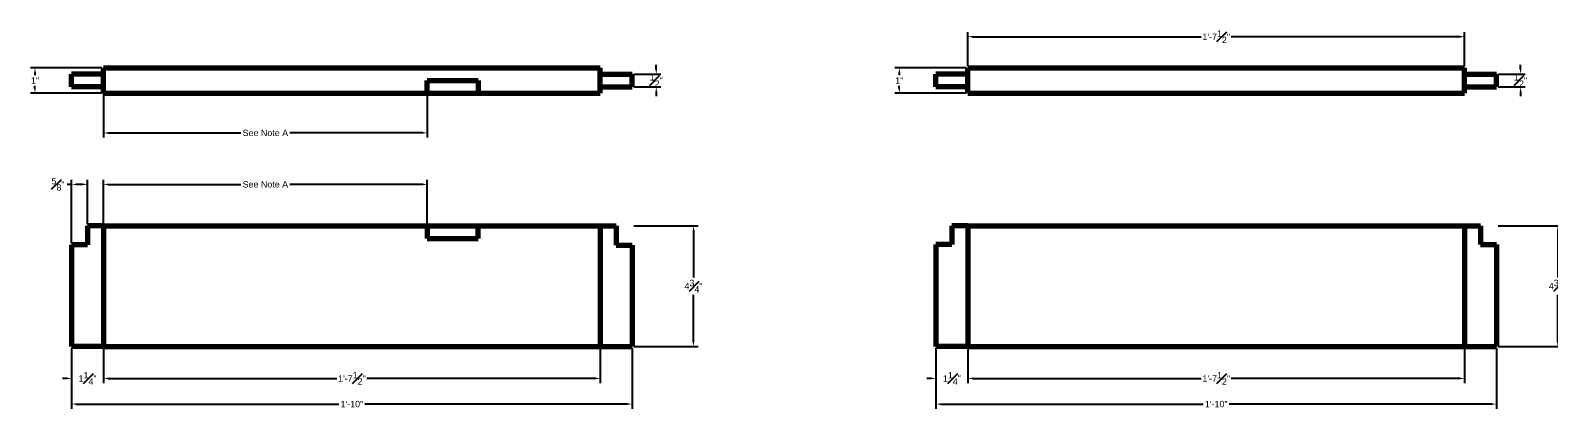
# Model space of a CAD drawing. Header units: inches. Extents: x 13 to 702, y 9 to 351.
# Drawn here: x 227.3 to 286.9, y 268 to 282.8 of the extents above; entities that cross this region are included whole.
import ezdxf

# ---------------------------------------------------------------- set-up
doc = ezdxf.new("R2010")
doc.units = ezdxf.units.IN
doc.header["$MEASUREMENT"] = 0
doc.layers.get('0').update_dxf_attribs({"lineweight": 70, "true_color": 0xc2ced6})
doc.layers.add('Dim', color=5, linetype='Continuous')
doc.styles.get("Standard").update_dxf_attribs({"font": 'Arial.ttf'})
doc.dimstyles.new('AnnotativeNickStandard', dxfattribs={"dimscale": 6, "dimtxt": 0.25, "dimasz": 0.18, "dimexe": 0.18, "dimexo": 0.0625, "dimgap": 0.09, "dimtad": 0, "dimtih": 1, "dimtoh": 1, "dimdec": 4, "dimrnd": 0.03125, "dimzin": 0, "dimdsep": 46, "dimlunit": 4, "dimtxsty": 'Standard', "dimcen": 0.09, "dimaunit": 1, "dimadec": 0, "dimazin": 0, "dimtfac": 1, "dimtdec": 4, "dimtofl": 0, "dimtmove": 0, "dimatfit": 3, "dimfxl": 1, "dimfrac": 1, "dimtolj": 1, "dimtzin": 0, "dimarcsym": 0})

# ---------------------------------------------------------------- blocks, each defined once
blk = doc.blocks.new('*D39')
at = {"layer": 'Defpoints', "color": 0, "transparency": 16777216}
for p in [(284.865, 275.142), (284.865, 270.392), (287.272, 270.392)]:
    blk.add_point(p, dxfattribs=at)
at = {"layer": 'Dim', "color": 0, "lineweight": -2, "transparency": 16777216}
for p, q in [((284.927, 275.142), (287.452, 275.142)), ((287.272, 274.962), (287.272, 273.106)), ((287.272, 270.572), (287.272, 272.428)), ((284.927, 270.392), (287.452, 270.392))]:
    blk.add_line(p, q, dxfattribs=at)
at = {"layer": 'Dim', "color": 0, "transparency": 16777216}
for points in [[(287.242, 274.962), (287.302, 274.962), (287.272, 275.142)], [(287.242, 270.572), (287.302, 270.572), (287.272, 270.392)]]:
    blk.add_solid(points, dxfattribs=at)
at = {"layer": 'Dim', "color": 0, "transparency": 16777216, "insert": (287.272, 272.767), "char_height": 0.25, "attachment_point": 5}
blk.add_mtext('\\A1;4{\\H1.000000x;\\S3#4;}"', dxfattribs=at)
blk = doc.blocks.new('*D40')
at = {"layer": 'Defpoints', "color": 0, "transparency": 16777216}
for p in [(262.865, 270.392), (284.865, 270.392), (284.865, 268.135)]:
    blk.add_point(p, dxfattribs=at)
at = {"layer": 'Dim', "color": 0, "lineweight": -2, "transparency": 16777216}
for p, q in [((262.865, 270.33), (262.865, 267.955)), ((284.865, 270.33), (284.865, 267.955)), ((263.045, 268.135), (273.357, 268.135)), ((284.685, 268.135), (274.372, 268.135))]:
    blk.add_line(p, q, dxfattribs=at)
at = {"layer": 'Dim', "color": 0, "transparency": 16777216}
for points in [[(263.045, 268.165), (263.045, 268.105), (262.865, 268.135)], [(284.685, 268.165), (284.685, 268.105), (284.865, 268.135)]]:
    blk.add_solid(points, dxfattribs=at)
at = {"layer": 'Dim', "color": 0, "transparency": 16777216, "insert": (273.865, 268.135), "char_height": 0.25, "attachment_point": 5}
blk.add_mtext('\\A1;1\'-10"', dxfattribs=at)
blk = doc.blocks.new('*D41')
at = {"layer": 'Defpoints', "color": 0, "transparency": 16777216}
for p in [(262.865, 270.392), (264.115, 270.392), (264.115, 269.143)]:
    blk.add_point(p, dxfattribs=at)
at = {"layer": 'Dim', "color": 0, "lineweight": -2, "transparency": 16777216}
for p, q in [((262.865, 270.33), (262.865, 268.963)), ((264.115, 270.33), (264.115, 268.963)), ((262.685, 269.143), (262.505, 269.143)), ((264.295, 269.143), (264.475, 269.143))]:
    blk.add_line(p, q, dxfattribs=at)
at = {"layer": 'Dim', "color": 0, "transparency": 16777216}
for points in [[(262.685, 269.173), (262.685, 269.113), (262.865, 269.143)], [(264.295, 269.173), (264.295, 269.113), (264.115, 269.143)]]:
    blk.add_solid(points, dxfattribs=at)
at = {"layer": 'Dim', "color": 0, "transparency": 16777216, "insert": (263.49, 269.143), "char_height": 0.25, "attachment_point": 5}
blk.add_mtext('\\A1;1{\\H1.000000x;\\S1#4;}"', dxfattribs=at)
blk = doc.blocks.new('*D42')
at = {"layer": 'Defpoints', "color": 0, "transparency": 16777216}
for p in [(264.115, 281.345), (261.425, 280.345), (264.115, 280.345)]:
    blk.add_point(p, dxfattribs=at)
at = {"layer": 'Dim', "color": 0, "lineweight": -2, "transparency": 16777216}
for p, q in [((264.052, 281.345), (261.245, 281.345)), ((261.425, 281.165), (261.425, 281.06)), ((264.052, 280.345), (261.245, 280.345)), ((261.425, 280.525), (261.425, 280.63))]:
    blk.add_line(p, q, dxfattribs=at)
at = {"layer": 'Dim', "color": 0, "transparency": 16777216}
for points in [[(261.395, 281.165), (261.455, 281.165), (261.425, 281.345)], [(261.395, 280.525), (261.455, 280.525), (261.425, 280.345)]]:
    blk.add_solid(points, dxfattribs=at)
at = {"layer": 'Dim', "color": 0, "transparency": 16777216, "insert": (261.425, 280.845), "char_height": 0.25, "attachment_point": 5}
blk.add_mtext('\\A1;1"', dxfattribs=at)
blk = doc.blocks.new('*D43')
at = {"layer": 'Defpoints', "color": 0, "transparency": 16777216}
for p in [(284.865, 281.095), (284.865, 280.595), (285.809, 280.595)]:
    blk.add_point(p, dxfattribs=at)
at = {"layer": 'Dim', "color": 0, "lineweight": -2, "transparency": 16777216}
for p, q in [((285.809, 281.275), (285.809, 281.455)), ((284.927, 281.095), (285.989, 281.095)), ((284.927, 280.595), (285.989, 280.595)), ((285.809, 280.415), (285.809, 280.235))]:
    blk.add_line(p, q, dxfattribs=at)
at = {"layer": 'Dim', "color": 0, "transparency": 16777216}
for points in [[(285.779, 281.275), (285.839, 281.275), (285.809, 281.095)], [(285.779, 280.415), (285.839, 280.415), (285.809, 280.595)]]:
    blk.add_solid(points, dxfattribs=at)
at = {"layer": 'Dim', "color": 0, "transparency": 16777216, "insert": (285.809, 280.845), "char_height": 0.25, "attachment_point": 5}
blk.add_mtext('\\A1;{\\H1.000000x;\\S1#2;}"', dxfattribs=at)
blk = doc.blocks.new('*D44')
at = {"layer": 'Defpoints', "color": 0, "transparency": 16777216}
for p in [(264.115, 270.392), (283.615, 270.392), (283.615, 269.143)]:
    blk.add_point(p, dxfattribs=at)
at = {"layer": 'Dim', "color": 0, "lineweight": -2, "transparency": 16777216}
for p, q in [((264.115, 270.33), (264.115, 268.963)), ((283.615, 270.33), (283.615, 268.963)), ((264.295, 269.143), (273.274, 269.143)), ((283.435, 269.143), (274.455, 269.143))]:
    blk.add_line(p, q, dxfattribs=at)
at = {"layer": 'Dim', "color": 0, "transparency": 16777216}
for points in [[(264.295, 269.173), (264.295, 269.113), (264.115, 269.143)], [(283.435, 269.173), (283.435, 269.113), (283.615, 269.143)]]:
    blk.add_solid(points, dxfattribs=at)
at = {"layer": 'Dim', "color": 0, "transparency": 16777216, "insert": (273.865, 269.143), "char_height": 0.25, "attachment_point": 5}
blk.add_mtext('\\A1;1\'-7{\\H1.000000x;\\S1#2;}"', dxfattribs=at)
blk = doc.blocks.new('*D45')
at = {"layer": 'Defpoints', "color": 0, "transparency": 16777216}
for p in [(250.94, 275.142), (250.94, 270.392), (253.347, 270.392)]:
    blk.add_point(p, dxfattribs=at)
at = {"layer": 'Dim', "color": 0, "lineweight": -2, "transparency": 16777216}
for p, q in [((251.003, 275.142), (253.527, 275.142)), ((253.347, 274.962), (253.347, 273.106)), ((253.347, 270.572), (253.347, 272.428)), ((251.003, 270.392), (253.527, 270.392))]:
    blk.add_line(p, q, dxfattribs=at)
at = {"layer": 'Dim', "color": 0, "transparency": 16777216}
for points in [[(253.317, 274.962), (253.377, 274.962), (253.347, 275.142)], [(253.317, 270.572), (253.377, 270.572), (253.347, 270.392)]]:
    blk.add_solid(points, dxfattribs=at)
at = {"layer": 'Dim', "color": 0, "transparency": 16777216, "insert": (253.347, 272.767), "char_height": 0.25, "attachment_point": 5}
blk.add_mtext('\\A1;4{\\H1.000000x;\\S3#4;}"', dxfattribs=at)
blk = doc.blocks.new('*D46')
at = {"layer": 'Defpoints', "color": 0, "transparency": 16777216}
for p in [(228.94, 270.392), (250.94, 270.392), (250.94, 268.135)]:
    blk.add_point(p, dxfattribs=at)
at = {"layer": 'Dim', "color": 0, "lineweight": -2, "transparency": 16777216}
for p, q in [((228.94, 270.33), (228.94, 267.955)), ((250.94, 270.33), (250.94, 267.955)), ((229.12, 268.135), (239.432, 268.135)), ((250.76, 268.135), (240.448, 268.135))]:
    blk.add_line(p, q, dxfattribs=at)
at = {"layer": 'Dim', "color": 0, "transparency": 16777216}
for points in [[(229.12, 268.165), (229.12, 268.105), (228.94, 268.135)], [(250.76, 268.165), (250.76, 268.105), (250.94, 268.135)]]:
    blk.add_solid(points, dxfattribs=at)
at = {"layer": 'Dim', "color": 0, "transparency": 16777216, "insert": (239.94, 268.135), "char_height": 0.25, "attachment_point": 5}
blk.add_mtext('\\A1;1\'-10"', dxfattribs=at)
blk = doc.blocks.new('*D47')
at = {"layer": 'Defpoints', "color": 0, "transparency": 16777216}
for p in [(228.94, 270.392), (230.19, 270.392), (230.19, 269.143)]:
    blk.add_point(p, dxfattribs=at)
at = {"layer": 'Dim', "color": 0, "lineweight": -2, "transparency": 16777216}
for p, q in [((228.94, 270.33), (228.94, 268.963)), ((230.19, 270.33), (230.19, 268.963)), ((228.76, 269.143), (228.58, 269.143)), ((230.37, 269.143), (230.55, 269.143))]:
    blk.add_line(p, q, dxfattribs=at)
at = {"layer": 'Dim', "color": 0, "transparency": 16777216}
for points in [[(228.76, 269.173), (228.76, 269.113), (228.94, 269.143)], [(230.37, 269.173), (230.37, 269.113), (230.19, 269.143)]]:
    blk.add_solid(points, dxfattribs=at)
at = {"layer": 'Dim', "color": 0, "transparency": 16777216, "insert": (229.565, 269.143), "char_height": 0.25, "attachment_point": 5}
blk.add_mtext('\\A1;1{\\H1.000000x;\\S1#4;}"', dxfattribs=at)
blk = doc.blocks.new('*D48')
at = {"layer": 'Defpoints', "color": 0, "transparency": 16777216}
for p in [(230.19, 270.392), (249.69, 270.392), (249.69, 269.143)]:
    blk.add_point(p, dxfattribs=at)
at = {"layer": 'Dim', "color": 0, "lineweight": -2, "transparency": 16777216}
for p, q in [((230.19, 270.33), (230.19, 268.963)), ((249.69, 270.33), (249.69, 268.963)), ((230.37, 269.143), (239.35, 269.143)), ((249.51, 269.143), (240.53, 269.143))]:
    blk.add_line(p, q, dxfattribs=at)
at = {"layer": 'Dim', "color": 0, "transparency": 16777216}
for points in [[(230.37, 269.173), (230.37, 269.113), (230.19, 269.143)], [(249.51, 269.173), (249.51, 269.113), (249.69, 269.143)]]:
    blk.add_solid(points, dxfattribs=at)
at = {"layer": 'Dim', "color": 0, "transparency": 16777216, "insert": (239.94, 269.143), "char_height": 0.25, "attachment_point": 5}
blk.add_mtext('\\A1;1\'-7{\\H1.000000x;\\S1#2;}"', dxfattribs=at)
blk = doc.blocks.new('*D49')
at = {"layer": 'Defpoints', "color": 0, "transparency": 16777216}
for p in [(230.19, 281.345), (227.501, 280.345), (230.19, 280.345)]:
    blk.add_point(p, dxfattribs=at)
at = {"layer": 'Dim', "color": 0, "lineweight": -2, "transparency": 16777216}
for p, q in [((230.128, 281.345), (227.321, 281.345)), ((227.501, 281.165), (227.501, 281.06)), ((230.128, 280.345), (227.321, 280.345)), ((227.501, 280.525), (227.501, 280.63))]:
    blk.add_line(p, q, dxfattribs=at)
at = {"layer": 'Dim', "color": 0, "transparency": 16777216}
for points in [[(227.471, 281.165), (227.531, 281.165), (227.501, 281.345)], [(227.471, 280.525), (227.531, 280.525), (227.501, 280.345)]]:
    blk.add_solid(points, dxfattribs=at)
at = {"layer": 'Dim', "color": 0, "transparency": 16777216, "insert": (227.501, 280.845), "char_height": 0.25, "attachment_point": 5}
blk.add_mtext('\\A1;1"', dxfattribs=at)
blk = doc.blocks.new('*D50')
at = {"layer": 'Defpoints', "color": 0, "transparency": 16777216}
for p in [(250.94, 281.095), (250.94, 280.595), (251.885, 280.595)]:
    blk.add_point(p, dxfattribs=at)
at = {"layer": 'Dim', "color": 0, "lineweight": -2, "transparency": 16777216}
for p, q in [((251.885, 281.275), (251.885, 281.455)), ((251.003, 281.095), (252.065, 281.095)), ((251.003, 280.595), (252.065, 280.595)), ((251.885, 280.415), (251.885, 280.235))]:
    blk.add_line(p, q, dxfattribs=at)
at = {"layer": 'Dim', "color": 0, "transparency": 16777216}
for points in [[(251.855, 281.275), (251.915, 281.275), (251.885, 281.095)], [(251.855, 280.415), (251.915, 280.415), (251.885, 280.595)]]:
    blk.add_solid(points, dxfattribs=at)
at = {"layer": 'Dim', "color": 0, "transparency": 16777216, "insert": (251.885, 280.845), "char_height": 0.25, "attachment_point": 5}
blk.add_mtext('\\A1;{\\H1.000000x;\\S1#2;}"', dxfattribs=at)
blk = doc.blocks.new('*D51')
at = {"layer": 'Defpoints', "color": 0, "transparency": 16777216}
for p in [(242.899, 276.765), (230.19, 275.142), (242.899, 275.142)]:
    blk.add_point(p, dxfattribs=at)
at = {"layer": 'Dim', "color": 0, "lineweight": -2, "transparency": 16777216}
for p, q in [((230.19, 275.205), (230.19, 276.945)), ((230.37, 276.765), (235.583, 276.765)), ((242.719, 276.765), (237.506, 276.765)), ((242.899, 275.205), (242.899, 276.945))]:
    blk.add_line(p, q, dxfattribs=at)
at = {"layer": 'Dim', "color": 0, "transparency": 16777216}
for points in [[(230.37, 276.795), (230.37, 276.735), (230.19, 276.765)], [(242.719, 276.795), (242.719, 276.735), (242.899, 276.765)]]:
    blk.add_solid(points, dxfattribs=at)
at = {"layer": 'Dim', "color": 0, "transparency": 16777216, "insert": (236.544, 276.765), "char_height": 0.25, "attachment_point": 5}
blk.add_mtext('\\A1;See Note A', dxfattribs=at)
blk = doc.blocks.new('*D52')
at = {"layer": 'Defpoints', "color": 0, "transparency": 16777216}
for p in [(230.19, 280.407), (242.899, 280.407), (242.899, 278.785)]:
    blk.add_point(p, dxfattribs=at)
at = {"layer": 'Dim', "color": 0, "lineweight": -2, "transparency": 16777216}
for p, q in [((230.19, 280.345), (230.19, 278.605)), ((242.899, 280.345), (242.899, 278.605)), ((230.37, 278.785), (235.583, 278.785)), ((242.719, 278.785), (237.506, 278.785))]:
    blk.add_line(p, q, dxfattribs=at)
at = {"layer": 'Dim', "color": 0, "transparency": 16777216}
for points in [[(230.37, 278.815), (230.37, 278.755), (230.19, 278.785)], [(242.719, 278.815), (242.719, 278.755), (242.899, 278.785)]]:
    blk.add_solid(points, dxfattribs=at)
at = {"layer": 'Dim', "color": 0, "transparency": 16777216, "insert": (236.544, 278.785), "char_height": 0.25, "attachment_point": 5}
blk.add_mtext('\\A1;See Note A', dxfattribs=at)
blk = doc.blocks.new('*D135')
at = {"layer": 'Defpoints', "color": 0, "transparency": 16777216}
for p in [(283.615, 282.565), (264.115, 281.345), (283.615, 281.345)]:
    blk.add_point(p, dxfattribs=at)
at = {"layer": 'Dim', "color": 0, "lineweight": -2, "transparency": 16777216}
for p, q in [((264.115, 281.407), (264.115, 282.745)), ((264.295, 282.565), (273.274, 282.565)), ((283.435, 282.565), (274.455, 282.565)), ((283.615, 281.407), (283.615, 282.745))]:
    blk.add_line(p, q, dxfattribs=at)
at = {"layer": 'Dim', "color": 0, "transparency": 16777216}
for points in [[(264.295, 282.595), (264.295, 282.535), (264.115, 282.565)], [(283.435, 282.595), (283.435, 282.535), (283.615, 282.565)]]:
    blk.add_solid(points, dxfattribs=at)
at = {"layer": 'Dim', "color": 0, "transparency": 16777216, "insert": (273.865, 282.565), "char_height": 0.25, "attachment_point": 5}
blk.add_mtext('\\A1;1\'-7{\\H1.000000x;\\S1#2;}"', dxfattribs=at)
blk = doc.blocks.new('*D159')
at = {"layer": 'Defpoints', "color": 0, "transparency": 16777216}
for p in [(229.565, 276.765), (229.565, 275.142), (228.94, 274.39)]:
    blk.add_point(p, dxfattribs=at)
at = {"layer": 'Dim', "color": 0, "lineweight": -2, "transparency": 16777216}
for p, q in [((228.94, 276.765), (228.76, 276.765)), ((228.94, 274.453), (228.94, 276.945)), ((229.385, 276.765), (229.12, 276.765)), ((229.565, 275.205), (229.565, 276.945))]:
    blk.add_line(p, q, dxfattribs=at)
at = {"layer": 'Dim', "color": 0, "transparency": 16777216}
for points in [[(229.12, 276.795), (229.12, 276.735), (228.94, 276.765)], [(229.385, 276.795), (229.385, 276.735), (229.565, 276.765)]]:
    blk.add_solid(points, dxfattribs=at)
at = {"layer": 'Dim', "color": 0, "transparency": 16777216, "insert": (228.405, 276.765), "char_height": 0.25, "attachment_point": 5}
blk.add_mtext('\\A1;{\\H1.000000x;\\S5#8;}"', dxfattribs=at)

msp = doc.modelspace()

# ---------------------------------------------------------------- linework, layer by layer
for p, q in [((230.19004, 280.34492), (230.19004, 281.34492)), ((230.19004, 281.34492), (249.69004, 281.34492)), ((249.69004, 280.34492), (249.69004, 281.34492)), ((264.1145, 280.34492), (264.1145, 281.34492)), ((264.1145, 281.34492), (283.6145, 281.34492)), ((283.6145, 280.34492), (283.6145, 281.34492)), ((228.94004, 280.59492), (228.94004, 281.09492)), ((230.19004, 281.09492), (228.94004, 281.09492)), ((242.8987, 280.34492), (242.8987, 280.84492)), ((242.8987, 280.84492), (244.8987, 280.84492)), ((244.8987, 280.84492), (244.8987, 280.34492)), ((249.69004, 281.09492), (250.94004, 281.09492)), ((250.94004, 280.59492), (250.94004, 281.09492)), ((262.8645, 280.59492), (262.8645, 281.09492)), ((264.1145, 281.09492), (262.8645, 281.09492)), ((283.6145, 281.09492), (284.8645, 281.09492)), ((284.8645, 280.59492), (284.8645, 281.09492)), ((230.19004, 280.59492), (228.94004, 280.59492)), ((230.19004, 280.34492), (249.69004, 280.34492)), ((249.69004, 280.59492), (250.94004, 280.59492)), ((264.1145, 280.59492), (262.8645, 280.59492)), ((264.1145, 280.34492), (283.6145, 280.34492)), ((283.6145, 280.59492), (284.8645, 280.59492)), ((230.19004, 275.14233), (229.56504, 275.14233)), ((229.56504, 275.14233), (229.56504, 274.3902)), ((230.19004, 275.14233), (249.69004, 275.14233)), ((230.19004, 275.14233), (230.19004, 270.39233)), ((242.8987, 275.14233), (242.8987, 274.64233)), ((244.8987, 274.64233), (244.8987, 275.14233)), ((249.69004, 275.14233), (249.69004, 270.39233)), ((249.69004, 275.14233), (250.31504, 275.14233)), ((250.31504, 275.14233), (250.31504, 274.37386)), ((264.1145, 275.14233), (263.4895, 275.14233)), ((263.4895, 275.14233), (263.4895, 274.40156)), ((264.1145, 275.14233), (283.6145, 275.14233)), ((264.1145, 275.14233), (264.1145, 270.39233)), ((283.6145, 275.14233), (283.6145, 270.39233)), ((283.6145, 275.14233), (284.2395, 275.14233)), ((284.2395, 275.14233), (284.2395, 274.39752)), ((228.94004, 274.3902), (228.94004, 270.39233)), ((229.56504, 274.3902), (228.94004, 274.3902)), ((242.8987, 274.64233), (244.8987, 274.64233)), ((250.31504, 274.37386), (250.94004, 274.37386)), ((250.94004, 274.37386), (250.94004, 270.39233)), ((262.8645, 274.40156), (262.8645, 270.39233)), ((263.4895, 274.40156), (262.8645, 274.40156)), ((284.2395, 274.39752), (284.8645, 274.39752)), ((284.8645, 274.39752), (284.8645, 270.39233)), ((230.19004, 270.39233), (228.94004, 270.39233)), ((230.19004, 270.39233), (249.69004, 270.39233)), ((249.69004, 270.39233), (250.94004, 270.39233)), ((264.1145, 270.39233), (262.8645, 270.39233)), ((264.1145, 270.39233), (283.6145, 270.39233)), ((283.6145, 270.39233), (284.8645, 270.39233))]:
    msp.add_line(p, q)

# ---------------------------------------------------------------- dimensions: what is measured, and where the dimension line sits
at = {"layer": 'Dim'}
for base, p1, p2, picture, middle in [((283.6145, 282.56531), (264.1145, 281.34492), (283.6145, 281.34492), '*D135', (273.8645, 282.56531)), ((230.19004, 269.14265), (228.94004, 270.39233), (230.19004, 270.39233), '*D47', (229.56504, 269.14265)), ((250.94004, 268.13547), (228.94004, 270.39233), (250.94004, 270.39233), '*D46', (239.94004, 268.13547)), ((249.69004, 269.14265), (230.19004, 270.39233), (249.69004, 270.39233), '*D48', (239.94004, 269.14265)), ((264.1145, 269.14265), (262.8645, 270.39233), (264.1145, 270.39233), '*D41', (263.4895, 269.14265)), ((284.8645, 268.13547), (262.8645, 270.39233), (284.8645, 270.39233), '*D40', (273.8645, 268.13547)), ((283.6145, 269.14265), (264.1145, 270.39233), (283.6145, 270.39233), '*D44', (273.8645, 269.14265))]:
    dim = msp.add_linear_dim(base=base, p1=p1, p2=p2, dimstyle='AnnotativeNickStandard', dxfattribs=at)
    dim.commit()
    dim.dimension.update_dxf_attribs({"geometry": picture, "text_midpoint": middle})
for base, p1, p2, picture, middle in [((227.5006, 280.34492), (230.19004, 281.34492), (230.19004, 280.34492), '*D49', (227.5006, 280.84492)), ((261.42506, 280.34492), (264.1145, 281.34492), (264.1145, 280.34492), '*D42', (261.42506, 280.84492)), ((253.34721, 270.39233), (250.94004, 275.14233), (250.94004, 270.39233), '*D45', (253.34721, 272.76733)), ((287.27167, 270.39233), (284.8645, 275.14233), (284.8645, 270.39233), '*D39', (287.27167, 272.76733))]:
    dim = msp.add_linear_dim(base=base, p1=p1, p2=p2, angle=90, dimstyle='AnnotativeNickStandard', dxfattribs=at)
    dim.commit()
    dim.dimension.update_dxf_attribs({"geometry": picture, "text_midpoint": middle})
for base, p1, p2, picture, middle in [((251.88461, 280.59492), (250.94004, 281.09492), (250.94004, 280.59492), '*D50', (251.88461, 280.84492)), ((285.80908, 280.59492), (284.8645, 281.09492), (284.8645, 280.59492), '*D43', (285.80908, 280.84492))]:
    dim = msp.add_linear_dim(base=base, p1=p1, p2=p2, angle=90, dimstyle='AnnotativeNickStandard', dxfattribs=at)
    dim.commit()
    dim.dimension.update_dxf_attribs({"geometry": picture, "text_midpoint": middle, "dimtype": 160})
for base, p1, p2, picture, middle in [((242.8987, 278.78478), (230.19004, 280.40742), (242.8987, 280.40742), '*D52', (236.54437, 278.78478)), ((242.8987, 276.76496), (230.19004, 275.14233), (242.8987, 275.14233), '*D51', (236.54437, 276.76496))]:
    dim = msp.add_linear_dim(base=base, p1=p1, p2=p2, text='See Note A', dimstyle='AnnotativeNickStandard', dxfattribs=at)
    dim.commit()
    dim.dimension.update_dxf_attribs({"geometry": picture, "text_midpoint": middle})
dim = msp.add_linear_dim(base=(229.56504, 276.76496), p1=(228.94004, 274.3902), p2=(229.56504, 275.14233), dimstyle='AnnotativeNickStandard', dxfattribs=at)
dim.commit()
dim.dimension.update_dxf_attribs({"geometry": '*D159', "text_midpoint": (228.40498, 276.76496), "dimtype": 160})

doc.saveas('drawing.dxf')
